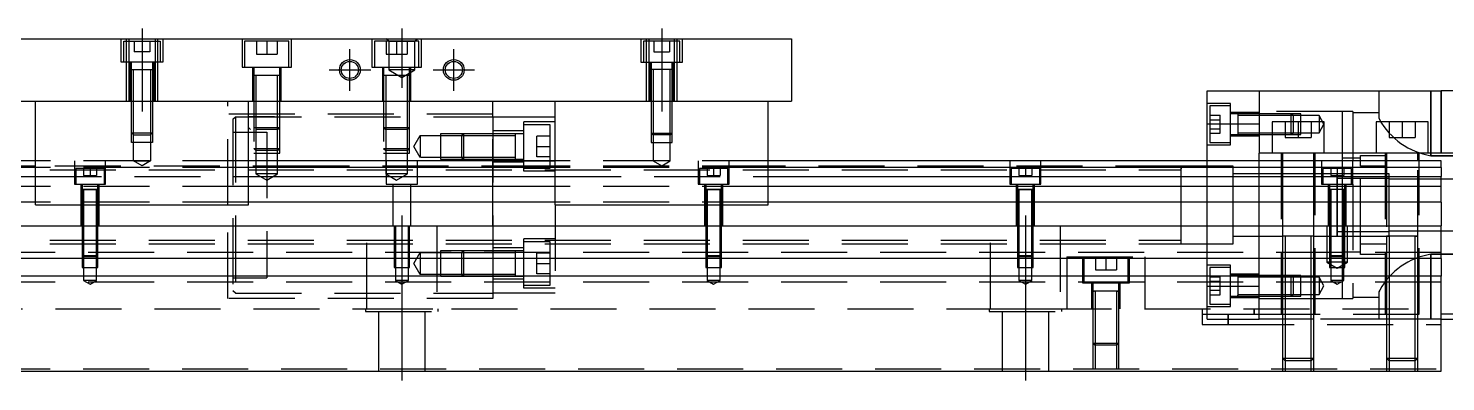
# Model space of a CAD drawing. Extents: x -10 to 608, y -257 to 77.
# Drawn here: x 128.1 to 400.9, y -202.1 to -134.1 of the extents above; entities that cross this region are included whole.
import ezdxf

# ---------------------------------------------------------------- set-up
doc = ezdxf.new("R2010")
doc.units = 0
doc.linetypes.add('CENTER', pattern=[50.8, 31.75, -6.35, 6.35, -6.35])
doc.linetypes.add('DASHED', pattern=[19.05, 12.7, -6.35])
doc.layers.get('0').update_dxf_attribs({"linetype": 'CONTINUOUS'})
doc.layers.add('CENTER', color=1, linetype='CENTER')

msp = doc.modelspace()

# ---------------------------------------------------------------- linework, layer by layer
at = {"color": 7, "linetype": 'CONTINUOUS'}
for p, q in [((125, -136.12), (275, -136.12)), ((275, -136.12), (275, -148.12)), ((355, -152.467524), (355, -146.12)), ((355, -146.12), (365, -146.12)), ((365, -146.12), (365, -158.12)), ((365, -146.12), (400, -146.12)), ((400, -158.12), (400, -146.12)), ((410, -146.12), (400, -146.12)), ((125, -148.12), (275, -148.12)), ((129.5, -168.12), (129.5, -148.12)), ((170.5, -168.12), (170.5, -148.12)), ((217.5, -151.12), (217.5, -148.12)), ((229.5, -168.12), (229.5, -148.12)), ((270.5, -168.12), (270.5, -148.12)), ((217.5, -151.12), (229.5, -151.12)), ((355, -152.467524), (365, -152.467524)), ((355, -159.62), (355, -152.467524)), ((377.5, -152.12), (367.5, -152.12)), ((367.5, -152.12), (367.5, -158.12)), ((377.5, -158.12), (377.5, -152.12)), ((397.5, -152.12), (387.5, -152.12)), ((387.5, -152.12), (387.5, -158.12)), ((397.5, -158.12), (397.5, -152.12)), ((365, -159.62), (365, -158.12)), ((410, -158.12), (365, -158.12)), ((129.5, -159.62), (0, -159.62)), ((129.5, -160.872272), (0, -160.872272)), ((229.5, -159.62), (170.5, -159.62)), ((229.5, -160.872272), (170.5, -160.872272)), ((400, -159.62), (270.5, -159.62)), ((400, -160.872272), (270.5, -160.872272)), ((350, -168.12), (350, -160.619994)), ((350, -175.620006), (350, -160.619994)), ((400, -160.872272), (400, -159.62)), ((400, -160.872272), (400, -162.64668)), ((0, -162.64668), (129.5, -162.64668)), ((170.5, -162.64668), (229.5, -162.64668)), ((270.5, -162.64668), (400, -162.64668)), ((350, -172.12), (350, -161.37)), ((380, -168.12), (380, -162.119994)), ((380, -174.120006), (380, -162.119994)), ((380, -162.995), (380, -164.12)), ((381, -162.995), (380, -162.995)), ((382.75, -162.995), (381, -162.995)), ((384.5, -162.995), (382.75, -162.995)), ((389.5, -162.995), (384.5, -162.995)), ((390, -162.995), (389.5, -162.995)), ((400, -164.543076), (400, -162.64668)), ((129.5, -164.543076), (0, -164.543076)), ((229.5, -164.543076), (170.5, -164.543076)), ((400, -164.543076), (270.5, -164.543076)), ((380, -165.12), (378.499994, -165.12)), ((381.500006, -165.12), (378.499994, -165.12)), ((378.75, -165.12), (378.75, -172.12)), ((380, -164.12), (380, -165.119788)), ((380, -165.119788), (380, -173.245)), ((381.500006, -165.12), (380, -165.12)), ((381.25, -172.12), (381.25, -165.12)), ((400, -167.597372), (400, -164.543076)), ((129.5, -167.597372), (0, -167.597372)), ((129.5, -168.12), (170.5, -168.12)), ((229.5, -167.597372), (170.5, -167.597372)), ((229.5, -168.12), (270.5, -168.12)), ((400, -167.597372), (270.5, -167.597372)), ((400, -167.597372), (400, -172.12)), ((0, -172.12), (400, -172.12)), ((350, -174.87), (350, -172.12)), ((378.75, -172.12), (378.75, -178.12)), ((380, -174.120006), (380, -173.245)), ((380, -173.245), (390, -173.245)), ((381.25, -178.12), (381.25, -172.12)), ((400, -178.42), (400, -172.12)), ((350, -175.620006), (350, -174.87)), ((400, -178.42), (0, -178.42)), ((400, -178.42), (400, -181.82)), ((400, -181.82), (0, -181.82)), ((400, -200.12), (400, -181.82)), ((338.000006, -184.72), (332.999994, -184.72)), ((338.000006, -184.72), (332.999994, -184.72)), ((410, -189.12), (400, -189.12)), ((400, -190.12), (410, -190.12)), ((0, -200.12), (400, -200.12))]:
    msp.add_line(p, q, dxfattribs=at)
at = {"color": 3, "linetype": 'DASHED'}
for p, q in [((146, -140.62), (146, -136.12)), ((147.000006, -136.62), (147.000006, -136.12)), ((147.5, -148.12), (147.5, -136.12)), ((152.5, -136.12), (152.5, -148.12)), ((152.999994, -136.12), (152.999994, -136.62)), ((154, -136.12), (154, -140.62)), ((169.25, -136.12), (169.25, -141.62)), ((178.75, -141.62), (178.75, -136.12)), ((194.25, -136.12), (194.25, -141.62)), ((197.5, -136.62), (197, -136.12)), ((202.5, -136.62), (203, -136.12)), ((203.75, -141.62), (203.75, -136.12)), ((246, -136.12), (246, -140.62)), ((247.000006, -136.12), (247.000006, -136.62)), ((247.5, -136.12), (247.5, -148.12)), ((252.5, -148.12), (252.5, -136.12)), ((252.999994, -136.62), (252.999994, -136.12)), ((254, -140.62), (254, -136.12)), ((146.5, -136.62), (153.5, -136.62)), ((146.5, -140.62), (146.5, -136.62)), ((147.000006, -140.62), (147.000006, -136.62)), ((148.5, -136.62), (148.5, -138.62)), ((150, -138.62), (148.5, -138.62)), ((150, -136.62), (150, -138.62)), ((151.5, -138.62), (150, -138.62)), ((151.5, -136.62), (151.5, -138.62)), ((152.999994, -136.62), (152.999994, -140.62)), ((153.5, -136.62), (153.5, -140.62)), ((178.25, -136.62), (169.75, -136.62)), ((169.75, -136.62), (169.75, -141.62)), ((172, -136.62), (172, -139.12)), ((174, -136.62), (174, -139.12)), ((176, -136.62), (176, -139.12)), ((178.25, -141.62), (178.25, -136.62)), ((203.25, -136.62), (194.75, -136.62)), ((194.75, -136.62), (194.75, -141.62)), ((197, -136.62), (197, -139.12)), ((197.5, -136.62), (197.5, -142.12)), ((197.5, -136.62), (202.5, -136.62)), ((199, -136.62), (199, -139.12)), ((201, -136.62), (201, -139.12)), ((202.5, -142.12), (202.5, -136.62)), ((203.25, -141.62), (203.25, -136.62)), ((253.5, -136.62), (246.5, -136.62)), ((246.5, -136.62), (246.5, -140.62)), ((247.000006, -136.62), (247.000006, -140.62)), ((248.5, -136.62), (248.5, -138.62)), ((248.5, -138.62), (250, -138.62)), ((250, -136.62), (250, -138.62)), ((250, -138.62), (251.5, -138.62)), ((251.5, -136.62), (251.5, -138.62)), ((252.999994, -140.62), (252.999994, -136.62)), ((253.5, -140.62), (253.5, -136.62)), ((154, -140.62), (146, -140.62)), ((147.000006, -148.12), (147.000006, -140.62)), ((147.75, -148.12), (147.75, -140.62)), ((148, -142.02), (148, -140.62)), ((152, -140.62), (152, -142.02)), ((152.25, -140.62), (152.25, -148.12)), ((152.999994, -140.62), (152.999994, -148.12)), ((169.25, -141.62), (178.75, -141.62)), ((171.25, -141.62), (171.25, -148.12)), ((171.5, -141.62), (171.5, -143.22)), ((172, -139.12), (174, -139.12)), ((174, -139.12), (176, -139.12)), ((176.5, -143.22), (176.5, -141.62)), ((176.75, -148.12), (176.75, -141.62)), ((194.25, -141.62), (203.75, -141.62)), ((196.25, -141.62), (196.25, -148.12)), ((196.5, -141.62), (196.5, -143.22)), ((197, -139.12), (199, -139.12)), ((199, -139.12), (201, -139.12)), ((201.5, -143.22), (201.5, -141.62)), ((201.75, -148.12), (201.75, -141.62)), ((246, -140.62), (254, -140.62)), ((247.000006, -140.62), (247.000006, -148.12)), ((247.75, -140.62), (247.75, -148.12)), ((248, -140.62), (248, -142.02)), ((252, -142.02), (252, -140.62)), ((252.25, -148.12), (252.25, -140.62)), ((252.999994, -148.12), (252.999994, -140.62)), ((147.999994, -142.02), (152.000006, -142.02)), ((147.999994, -142.02), (152.000006, -142.02)), ((147.999994, -142.02), (152.000006, -142.02)), ((148, -142.02), (148, -142.015)), ((148, -142.02), (148.216668, -142.02)), ((148, -142.025), (148, -142.02)), ((148, -148.12), (148, -142.02)), ((148.216668, -142.02), (151.783292, -142.02)), ((148.35, -148.12), (148.35, -142.02)), ((151.65, -142.02), (151.65, -148.12)), ((151.783292, -142.02), (152, -142.02)), ((152, -142.015), (152, -142.02)), ((152, -142.02), (152, -142.025)), ((152, -142.02), (152, -148.12)), ((176.500006, -143.22), (171.499994, -143.22)), ((171.5, -143.215), (171.5, -143.22)), ((171.757468, -143.22), (171.5, -143.22)), ((171.5, -143.22), (171.5, -143.225)), ((171.5, -143.22), (171.500006, -158.12)), ((176.242552, -143.22), (171.757468, -143.22)), ((171.9, -143.22), (171.9, -148.12)), ((176.1, -148.12), (176.1, -143.22)), ((176.5, -143.22), (176.242552, -143.22)), ((176.5, -143.22), (176.5, -143.215)), ((176.5, -143.225), (176.5, -143.22)), ((176.5, -148.12), (176.5, -143.22)), ((201.500006, -143.22), (196.499994, -143.22)), ((196.5, -143.215), (196.5, -143.22)), ((196.757468, -143.22), (196.5, -143.22)), ((196.5, -143.22), (196.5, -143.225)), ((196.5, -143.22), (196.500006, -158.12)), ((201.242552, -143.22), (196.757468, -143.22)), ((196.9, -143.22), (196.9, -148.12)), ((202.5, -142.12), (197.5, -142.12)), ((197.5, -142.12), (200, -143.563376)), ((200, -143.563376), (202.5, -142.12)), ((200.5, -143.22), (200.5, -143.215)), ((200.5, -143.225), (200.5, -143.22)), ((201.1, -148.12), (201.1, -143.22)), ((201.5, -143.22), (201.242552, -143.22)), ((201.5, -148.12), (201.5, -143.22)), ((252.000006, -142.02), (247.999994, -142.02)), ((252.000006, -142.02), (247.999994, -142.02)), ((252.000006, -142.02), (247.999994, -142.02)), ((248, -142.015), (248, -142.02)), ((248.216708, -142.02), (248, -142.02)), ((248, -142.02), (248, -142.025)), ((248, -142.02), (248, -148.12)), ((251.783332, -142.02), (248.216708, -142.02)), ((248.35, -142.02), (248.35, -148.12)), ((251.65, -148.12), (251.65, -142.02)), ((252, -142.02), (251.783332, -142.02)), ((252, -142.02), (252, -142.015)), ((252, -142.025), (252, -142.02)), ((252, -148.12), (252, -142.02)), ((388, -146.12), (388, -151.088778)), ((398, -158.629874), (398, -146.12)), ((398, -146.12), (398, -158.12)), ((400, -146.12), (400, -158.12)), ((148, -154.27), (148, -148.12)), ((148.000006, -154.270006), (148.000006, -148.12)), ((148.35, -154.62), (148.35, -148.12)), ((151.65, -148.12), (151.65, -154.62)), ((151.999994, -148.12), (151.999994, -154.270006)), ((152, -148.12), (152, -154.27)), ((166.5, -168.12), (166.5, -148.12)), ((171.9, -148.12), (171.9, -153.62)), ((176.1, -153.62), (176.1, -148.12)), ((176.499994, -153.220006), (176.499994, -148.12)), ((176.5, -153.22), (176.5, -148.12)), ((196.9, -148.12), (196.9, -153.62)), ((201.1, -153.62), (201.1, -148.12)), ((201.499994, -153.220006), (201.499994, -148.12)), ((201.5, -153.22), (201.5, -148.12)), ((248, -148.12), (248, -154.27)), ((248.000006, -148.12), (248.000006, -154.270006)), ((248.35, -148.12), (248.35, -154.62)), ((251.65, -154.62), (251.65, -148.12)), ((251.999994, -154.270006), (251.999994, -148.12)), ((252, -154.27), (252, -148.12)), ((359.5, -148.56365), (355, -148.56365)), ((355.5, -149.06365), (355.5, -152.56365)), ((359.5, -149.06365), (355.5, -149.06365)), ((359.5, -156.56365), (359.5, -148.56365)), ((217.5, -150.62), (166.5, -150.62)), ((167.5, -151.62), (168, -151.12)), ((167.5, -151.62), (167.5, -184.62)), ((168, -151.12), (217.5, -151.12)), ((168, -151.12), (168, -185.12)), ((170.9, -151.12), (170.5, -151.12)), ((175.1, -151.12), (170.9, -151.12)), ((175.5, -151.12), (175.1, -151.12)), ((217.5, -168.12), (217.5, -151.12)), ((217.5, -151.12), (217.5, -185.12)), ((223.5, -161.620001), (223.5, -152.120001)), ((229.5, -152.120001), (223.5, -152.120001)), ((223.5, -152.62), (228.5, -152.62)), ((228.5, -152.62), (228.5, -161.12)), ((355.5, -150.8316), (357.5, -150.8316)), ((355.5, -151.697626), (357.5, -151.697626)), ((355.5, -152.56365), (355.5, -156.06365)), ((357.5, -151.697626), (357.5, -150.8316)), ((357.5, -153.429676), (357.5, -151.697626)), ((365, -150.31365), (359.5, -150.31365)), ((360.9, -150.56365), (359.5, -150.56365)), ((360.9, -150.56365), (360.895, -150.56365)), ((360.9, -150.563646), (360.9, -151.14866)), ((360.9, -150.563646), (360.9, -154.563656)), ((360.9, -150.56365), (360.9, -150.780318)), ((360.905, -150.56365), (360.9, -150.56365)), ((365, -150.56365), (360.9, -150.56365)), ((360.9, -150.780318), (360.9, -151.148664)), ((365, -150.91365), (360.9, -150.91365)), ((360.9, -151.14866), (360.9, -152.423604)), ((360.9, -151.148664), (360.9, -152.56365)), ((360.9, -152.423604), (360.9, -152.703698)), ((360.9, -152.56365), (360.9, -154.563656)), ((360.9, -152.56365), (360.9, -153.97871)), ((360.9, -152.703698), (360.9, -153.978714)), ((381, -150.12), (365, -150.12)), ((371.15, -150.56365), (365, -150.56365)), ((371.15, -150.563654), (365, -150.563656)), ((371.5, -150.91365), (365, -150.91365)), ((370, -152.12), (370, -155.12)), ((371.15, -152.12), (371.15, -150.56365)), ((371.5, -150.91365), (371.15, -150.56365)), ((373, -150.563656), (371.15, -150.563654)), ((371.15, -152.56365), (371.15, -152.12)), ((371.15, -154.56365), (371.15, -152.56365)), ((371.5, -150.91365), (371.5, -152.12)), ((373, -150.91365), (371.5, -150.91365)), ((371.5, -152.12), (371.5, -152.56365)), ((371.5, -152.56365), (371.5, -154.21365)), ((372.5, -152.12), (372.5, -155.12)), ((373, -152.12), (373, -150.563656)), ((376.5, -150.91365), (373, -150.91365)), ((373, -154.563646), (373, -152.12)), ((375, -152.12), (375, -155.12)), ((376.5, -150.91365), (376.5, -154.21365)), ((377.452628, -152.56365), (376.5, -150.91365)), ((376.5, -154.21365), (377.452628, -152.56365)), ((381, -158.12), (381, -150.12)), ((383, -150.12), (381, -150.12)), ((383, -150.12), (383, -159.62)), ((388, -150.37), (383, -150.37)), ((388, -151.088778), (388.034792, -151.3557)), ((388.034792, -151.3557), (388.13642, -151.661226)), ((390, -152.12), (390, -155.12)), ((392.5, -152.12), (392.5, -155.12)), ((395, -152.12), (395, -155.12)), ((152, -154.27), (148, -154.27)), ((148.35, -154.62), (148, -154.27)), ((148.000006, -156.12), (148.000006, -154.270006)), ((148.35, -154.62), (151.65, -154.62)), ((148.35, -156.12), (148.35, -154.62)), ((152, -154.27), (151.65, -154.62)), ((151.65, -154.62), (151.65, -156.12)), ((151.999994, -154.270006), (151.999994, -156.12)), ((167.5, -154.12), (174, -154.12)), ((170.5, -153.22), (170.9, -153.62)), ((171.5, -153.22), (176.5, -153.22)), ((176.1, -153.62), (171.9, -153.62)), ((171.9, -153.62), (171.9, -158.12)), ((174, -154.12), (174, -182.12)), ((176.1, -153.62), (176.5, -153.22)), ((176.1, -158.12), (176.1, -153.62)), ((176.499994, -158.12), (176.499994, -153.220006)), ((196.5, -153.22), (201.5, -153.22)), ((196.5, -153.22), (196.9, -153.62)), ((201.1, -153.62), (196.9, -153.62)), ((196.9, -153.62), (196.9, -158.12)), ((201.1, -153.62), (201.5, -153.22)), ((201.1, -158.12), (201.1, -153.62)), ((201.499994, -158.12), (201.499994, -153.220006)), ((202.287565, -156.87), (203.500001, -154.77)), ((203.500001, -154.77), (203.500001, -158.97)), ((203.500001, -154.77), (209.4, -154.77)), ((207.5, -159.369995), (207.5, -154.370004)), ((207.5, -154.370004), (212.4, -154.370004)), ((209.4, -154.77), (212, -154.77)), ((211.499979, -154.77), (211.899979, -154.37)), ((211.499979, -154.77), (211.499979, -158.97)), ((211.899979, -159.37), (211.899979, -154.37)), ((212, -154.77), (221.9, -154.770001)), ((212.4, -154.370004), (223.5, -154.370004)), ((223.5, -153.870001), (217.5, -153.870001)), ((221.9, -159.37), (221.9, -154.37)), ((226, -158.87), (226, -154.87)), ((228.5, -154.87), (226, -154.87)), ((248, -154.27), (252, -154.27)), ((248, -154.27), (248.35, -154.62)), ((248.000006, -154.270006), (248.000006, -156.12)), ((251.65, -154.62), (248.35, -154.62)), ((248.35, -154.62), (248.35, -156.12)), ((251.65, -154.62), (252, -154.27)), ((251.65, -156.12), (251.65, -154.62)), ((251.999994, -156.12), (251.999994, -154.270006)), ((355.5, -153.429676), (357.5, -153.429676)), ((355.5, -154.295702), (357.5, -154.295702)), ((357.5, -154.295702), (357.5, -153.429676)), ((359.5, -154.56365), (360.9, -154.56365)), ((359.5, -154.81365), (365, -154.81365)), ((360.895, -154.56365), (360.9, -154.56365)), ((360.9, -153.97871), (360.9, -154.346942)), ((360.9, -153.978714), (360.9, -154.563656)), ((360.9, -154.21365), (365, -154.21365)), ((360.9, -154.346942), (360.9, -154.56365)), ((360.9, -154.56365), (360.905, -154.56365)), ((360.9, -154.56365), (365, -154.56365)), ((365, -154.21365), (367.5, -154.21365)), ((365, -154.563646), (367.5, -154.563646)), ((365, -154.56365), (367.5, -154.56365)), ((367.5, -154.21365), (371.5, -154.21365)), ((367.5, -154.563646), (371.15, -154.563648)), ((367.5, -154.56365), (371.15, -154.56365)), ((370, -155.12), (372.5, -155.12)), ((371.15, -154.56365), (371.5, -154.21365)), ((371.15, -154.563648), (373, -154.563646)), ((371.5, -154.21365), (373, -154.21365)), ((372.5, -155.12), (375, -155.12)), ((373, -154.21365), (376.5, -154.21365)), ((390, -155.12), (392.5, -155.12)), ((392.5, -155.12), (395, -155.12)), ((151.999994, -156.12), (148.000006, -156.12)), ((148.35, -159.62), (148.35, -156.12)), ((151.65, -156.12), (151.65, -159.62)), ((171.5, -157.22), (176.5, -157.22)), ((171.5, -157.22), (171.9, -157.62)), ((171.500006, -158.12), (176.499994, -158.12)), ((176.1, -157.62), (171.9, -157.62)), ((171.9, -158.12), (171.9, -162.12)), ((176.1, -157.62), (176.5, -157.22)), ((176.1, -162.12), (176.1, -158.12)), ((196.5, -157.22), (201.5, -157.22)), ((196.5, -157.22), (196.9, -157.62)), ((196.500006, -158.12), (201.499994, -158.12)), ((201.1, -157.62), (196.9, -157.62)), ((196.9, -158.12), (196.9, -162.12)), ((201.1, -157.62), (201.5, -157.22)), ((201.1, -162.12), (201.1, -158.12)), ((203.500001, -158.97), (202.287565, -156.87)), ((226, -156.87), (228.5, -156.87)), ((248.000006, -156.12), (251.999994, -156.12)), ((248.35, -156.12), (248.35, -159.62)), ((251.65, -159.62), (251.65, -156.12)), ((355, -156.56365), (359.5, -156.56365)), ((355.5, -156.06365), (359.5, -156.06365)), ((369.25, -158.12), (369.25, -189.12)), ((369.5, -158.12), (369.5, -159.62)), ((375.5, -159.62), (375.5, -158.12)), ((375.75, -189.12), (375.75, -158.12)), ((381, -159.62), (381, -158.12)), ((389.25, -158.12), (389.25, -189.12)), ((389.5, -158.12), (389.5, -159.62)), ((395.5, -159.62), (395.5, -158.12)), ((395.75, -189.12), (395.75, -158.12)), ((398, -158.12), (398, -158.629874)), ((129.5, -160.62), (40.5, -160.62)), ((170.5, -159.62), (129.5, -159.62)), ((184, -160.62), (129.5, -160.62)), ((170.5, -160.872272), (129.5, -160.872272)), ((137, -159.62), (137, -164.12)), ((143, -164.12), (143, -159.62)), ((148.35, -159.62), (151.65, -159.62)), ((150, -160.572628), (148.35, -159.62)), ((151.65, -159.62), (150, -160.572628)), ((176.65, -159.62), (173.35, -159.62)), ((228, -160.62), (184, -160.62)), ((197, -159.62), (197, -164.12)), ((203, -164.12), (203, -159.62)), ((209.4, -158.97), (203.66115, -158.97)), ((212.4, -159.369994), (207.5, -159.369994)), ((212, -158.97), (209.4, -158.97)), ((211.899979, -159.37), (211.499979, -158.97)), ((221.9, -158.97), (212, -158.97)), ((223.5, -159.369994), (212.4, -159.369994)), ((223.5, -159.870001), (217.5, -159.870001)), ((223.35, -159.62), (229.5, -159.62)), ((228.5, -158.87), (226, -158.87)), ((270.5, -159.62), (226.65, -159.62)), ((270.5, -160.62), (228, -160.62)), ((270.5, -160.872272), (229.5, -160.872272)), ((251.65, -159.62), (248.35, -159.62)), ((248.35, -159.62), (250, -160.572628)), ((250, -160.572628), (251.65, -159.62)), ((257, -159.62), (257, -164.12)), ((263, -164.12), (263, -159.62)), ((350.005, -160.62), (270.5, -160.62)), ((317, -159.62), (317, -164.12)), ((323, -164.12), (323, -159.62)), ((355, -160.62), (349.995, -160.62)), ((350, -160.62), (350, -161.169038)), ((350, -161.168872), (350, -160.62)), ((355, -172.12), (355, -159.62)), ((360, -160.62), (355, -160.62)), ((360, -168.12), (360, -160.62)), ((365, -172.12), (365, -159.62)), ((369.5, -159.62), (369.5, -172.12)), ((375.5, -172.12), (375.5, -159.62)), ((377, -159.62), (377, -164.12)), ((384.5, -159.12), (381, -159.12)), ((381, -161.12), (381, -159.62)), ((383, -164.12), (383, -159.62)), ((384.5, -158.62), (389.5, -158.62)), ((384.5, -159.62), (384.5, -158.62)), ((384.5, -160.62), (384.5, -159.62)), ((389.5, -160.62), (384.5, -160.62)), ((384.5, -175.62), (384.5, -160.62)), ((389.5, -159.62), (389.5, -174.125)), ((395.5, -174.125), (395.5, -159.62)), ((398, -158.629874), (423, -158.629874)), ((423, -158.629874), (398, -158.629874)), ((37, -161.37), (350.005, -161.37)), ((129.5, -162.64668), (170.5, -162.64668)), ((142.75, -161.12), (137.25, -161.12)), ((137.25, -161.12), (137.25, -164.12)), ((138.75, -161.12), (138.75, -162.42)), ((138.75, -162.42), (140, -162.42)), ((140, -161.12), (140, -162.42)), ((140, -162.42), (141.25, -162.42)), ((141.25, -161.12), (141.25, -162.42)), ((142.75, -164.12), (142.75, -161.12)), ((176.1, -162.12), (171.9, -162.12)), ((171.9, -162.12), (174, -163.332436)), ((174, -163.332436), (176.1, -162.12)), ((201.1, -162.12), (196.9, -162.12)), ((196.9, -162.12), (199, -163.332436)), ((199, -163.332436), (201.1, -162.12)), ((228.5, -161.12), (223.5, -161.12)), ((229.5, -161.620001), (223.5, -161.620001)), ((229.5, -162.64668), (270.5, -162.64668)), ((262.75, -161.12), (257.25, -161.12)), ((257.25, -161.12), (257.25, -164.12)), ((258.75, -161.12), (258.75, -162.42)), ((258.75, -162.42), (260, -162.42)), ((260, -161.12), (260, -162.42)), ((260, -162.42), (261.25, -162.42)), ((261.25, -161.12), (261.25, -162.42)), ((262.75, -164.12), (262.75, -161.12)), ((322.75, -161.12), (317.25, -161.12)), ((317.25, -161.12), (317.25, -164.12)), ((318.75, -161.12), (318.75, -162.42)), ((318.75, -162.42), (320, -162.42)), ((320, -161.12), (320, -162.42)), ((320, -162.42), (321.25, -162.42)), ((321.25, -161.12), (321.25, -162.42)), ((322.75, -164.12), (322.75, -161.12)), ((350, -167.919934), (350, -161.168872)), ((365, -162.12), (360, -162.12)), ((369.5, -162.12), (365, -162.12)), ((375.5, -162.12), (369.5, -162.12)), ((377.25, -162.12), (375.5, -162.12)), ((382.75, -161.12), (377.25, -161.12)), ((377.25, -161.12), (377.25, -164.12)), ((380.005, -162.12), (377.25, -162.12)), ((378.75, -161.12), (378.75, -162.42)), ((378.75, -162.42), (380, -162.42)), ((381, -162.12), (379.995, -162.12)), ((380, -161.12), (380, -162.42)), ((380, -162.12), (380, -164.119258)), ((380, -162.794966), (380, -162.12)), ((380, -162.42), (381.25, -162.42)), ((381, -164.12), (381, -161.12)), ((382.75, -162.12), (381, -162.12)), ((381.25, -161.12), (381.25, -162.42)), ((382.75, -164.12), (382.75, -161.12)), ((384.5, -162.12), (382.75, -162.12)), ((389.5, -162.12), (384.5, -162.12)), ((390, -162.12), (389.5, -162.12)), ((390, -168.12), (390, -162.12)), ((395.5, -163.12), (390, -163.12)), ((400, -163.12), (395.5, -163.12)), ((405, -163.12), (400, -163.12)), ((170.5, -164.543076), (129.5, -164.543076)), ((137, -164.12), (143, -164.12)), ((138.25, -164.12), (138.25, -172.12)), ((141.500006, -165.12), (138.499994, -165.12)), ((139.998804, -165.12), (138.499994, -165.12)), ((141.500006, -165.12), (138.499994, -165.12)), ((138.5, -164.12), (138.5, -165.12)), ((138.5, -165.115), (138.5, -165.12)), ((138.5, -165.12), (138.62467, -165.12)), ((138.624678, -165.12), (138.5, -165.12)), ((138.5, -165.12), (138.5, -165.125)), ((138.5, -165.12), (138.5, -172.12)), ((138.62467, -165.12), (141.375392, -165.12)), ((139.998804, -165.12), (138.624678, -165.12)), ((138.75, -165.12), (138.75, -172.12)), ((141.500006, -165.12), (139.998804, -165.12)), ((141.37533, -165.12), (139.998804, -165.12)), ((141.25, -172.12), (141.25, -165.12)), ((141.5, -165.12), (141.37533, -165.12)), ((141.375392, -165.12), (141.5, -165.12)), ((141.5, -165.12), (141.5, -164.12)), ((141.5, -165.12), (141.5, -165.115)), ((141.5, -165.125), (141.5, -165.12)), ((141.5, -172.12), (141.5, -165.12)), ((141.75, -172.12), (141.75, -164.12)), ((197, -164.12), (203, -164.12)), ((198.25, -164.12), (198.25, -172.12)), ((201.75, -172.12), (201.75, -164.12)), ((270.5, -164.543076), (229.5, -164.543076)), ((257, -164.12), (263, -164.12)), ((258.25, -164.12), (258.25, -172.12)), ((261.500006, -165.12), (258.499994, -165.12)), ((259.998804, -165.12), (258.499994, -165.12)), ((258.5, -164.12), (258.5, -165.12)), ((258.5, -165.115), (258.5, -165.12)), ((258.5, -165.12), (258.62467, -165.12)), ((258.624678, -165.12), (258.5, -165.12)), ((258.5, -165.12), (258.5, -172.12)), ((258.5, -165.12), (258.5, -165.125)), ((258.62467, -165.12), (261.375392, -165.12)), ((259.998804, -165.12), (258.624678, -165.12)), ((258.75, -165.12), (258.75, -172.12)), ((261.500006, -165.12), (259.998804, -165.12)), ((261.37533, -165.12), (259.998804, -165.12)), ((261.25, -172.12), (261.25, -165.12)), ((261.5, -165.12), (261.37533, -165.12)), ((261.375392, -165.12), (261.5, -165.12)), ((261.5, -165.12), (261.5, -164.12)), ((261.5, -165.12), (261.5, -165.115)), ((261.5, -172.12), (261.5, -165.12)), ((261.5, -165.125), (261.5, -165.12)), ((261.75, -172.12), (261.75, -164.12)), ((317, -164.12), (323, -164.12)), ((318.25, -164.12), (318.25, -172.12)), ((321.500006, -165.12), (318.499994, -165.12)), ((319.998804, -165.12), (318.499994, -165.12)), ((318.5, -164.12), (318.5, -165.12)), ((318.5, -165.115), (318.5, -165.12)), ((318.5, -165.12), (318.62467, -165.12)), ((318.624678, -165.12), (318.5, -165.12)), ((318.5, -165.12), (318.5, -172.12)), ((318.5, -165.12), (318.5, -165.125)), ((318.62467, -165.12), (321.375392, -165.12)), ((319.998804, -165.12), (318.624678, -165.12)), ((318.75, -165.12), (318.75, -172.12)), ((321.500006, -165.12), (319.998804, -165.12)), ((321.37533, -165.12), (319.998804, -165.12)), ((321.25, -172.12), (321.25, -165.12)), ((321.5, -165.12), (321.37533, -165.12)), ((321.375392, -165.12), (321.5, -165.12)), ((321.5, -165.12), (321.5, -164.12)), ((321.5, -165.12), (321.5, -165.115)), ((321.5, -172.12), (321.5, -165.12)), ((321.5, -165.125), (321.5, -165.12)), ((321.75, -172.12), (321.75, -164.12)), ((377, -164.12), (383, -164.12)), ((378.25, -164.12), (378.25, -172.12)), ((378.5, -164.12), (378.5, -165.12)), ((378.5, -165.115), (378.5, -165.12)), ((378.624678, -165.12), (378.5, -165.12)), ((378.5, -165.12), (378.5, -165.125)), ((378.5, -165.12), (378.5, -172.12)), ((379.998804, -165.12), (378.624678, -165.12)), ((381.37533, -165.12), (379.998804, -165.12)), ((380, -164.119258), (380, -165.119914)), ((380, -165.119914), (380, -167.919974)), ((381, -165.119304), (381, -164.12)), ((381, -168.12), (381, -165.119304)), ((381.5, -165.12), (381.37533, -165.12)), ((381.5, -165.12), (381.5, -164.12)), ((381.5, -165.12), (381.5, -165.115)), ((381.5, -165.125), (381.5, -165.12)), ((381.5, -172.12), (381.5, -165.12)), ((381.75, -172.12), (381.75, -164.12)), ((383, -164.12), (383, -186.12)), ((170.5, -167.597372), (129.5, -167.597372)), ((166.5, -186.12), (166.5, -168.12)), ((217.5, -172.12), (217.5, -168.12)), ((270.5, -167.597372), (229.5, -167.597372)), ((229.5, -168.12), (229.5, -185.12)), ((350, -172.12023), (350, -167.919934)), ((360, -172.12), (360, -168.12)), ((380, -167.919974), (380, -174.119164)), ((381, -180.12), (381, -168.12)), ((390, -174.12), (390, -168.12)), ((138.5, -172.12), (138.5, -177.87)), ((138.500006, -172.12), (138.500002, -177.87)), ((138.75, -172.12), (138.75, -178.12)), ((141.25, -178.12), (141.25, -172.12)), ((141.499998, -177.87), (141.499994, -172.12)), ((141.5, -177.87), (141.5, -172.12)), ((193.291796, -188.12), (193.291796, -172.12)), ((198.500006, -172.12), (198.500006, -178.42)), ((198.75, -172.12), (198.75, -180.12)), ((201.25, -180.12), (201.25, -172.12)), ((201.499994, -178.42), (201.499994, -172.12)), ((206.708204, -172.12), (206.708204, -188.12)), ((258.5, -172.12), (258.5, -177.87)), ((258.500006, -172.12), (258.500002, -177.87)), ((258.75, -172.12), (258.75, -178.12)), ((261.25, -178.12), (261.25, -172.12)), ((261.499998, -177.87), (261.499994, -172.12)), ((261.5, -177.87), (261.5, -172.12)), ((313.291796, -188.12), (313.291796, -172.12)), ((318.5, -172.12), (318.5, -177.87)), ((318.500006, -172.12), (318.500002, -177.87)), ((318.75, -172.12), (318.75, -178.12)), ((321.25, -178.12), (321.25, -172.12)), ((321.499998, -177.87), (321.499994, -172.12)), ((321.5, -177.87), (321.5, -172.12)), ((326.708204, -172.12), (326.708204, -188.12)), ((350, -175.070962), (350, -172.12023)), ((355, -178.42), (355, -172.12)), ((360, -175.62), (360, -172.12)), ((360, -174.12), (365, -174.12)), ((365, -178.42), (365, -172.12)), ((365, -174.12), (369.39999, -174.12)), ((369.39999, -174.12), (369.5, -174.12)), ((375.500006, -174.12), (369.499994, -174.12)), ((375.500006, -174.12), (369.499994, -174.12)), ((369.5, -172.12), (369.5, -174.12)), ((369.5, -174.115), (369.5, -174.12)), ((369.849602, -174.12), (369.5, -174.12)), ((369.5, -174.12), (369.5, -178.42)), ((369.5, -174.12), (369.5, -174.125)), ((375.15035, -174.12), (369.849602, -174.12)), ((370, -174.12), (370, -178.42)), ((375, -178.42), (375, -174.12)), ((375.5, -174.12), (375.15035, -174.12)), ((375.5, -174.12), (375.5, -172.12)), ((375.5, -174.12), (375.5, -174.115)), ((375.5, -178.42), (375.5, -174.12)), ((375.5, -174.125), (375.5, -174.12)), ((375.5, -174.12), (375.60001, -174.12)), ((375.60001, -174.12), (380.005, -174.12)), ((378, -172.12), (378, -179.12)), ((378.5, -172.12), (378.5, -177.87)), ((378.500006, -172.12), (378.500006, -177.870006)), ((379.995, -174.12), (389.39999, -174.12)), ((380, -174.119164), (380, -174.12)), ((380.005, -174.12), (389.5, -174.12)), ((381.499994, -177.870006), (381.499994, -172.12)), ((381.5, -177.87), (381.5, -172.12)), ((382, -179.12), (382, -172.12)), ((389.39999, -174.12), (389.5, -174.12)), ((395.500006, -174.12), (389.499994, -174.12)), ((389.5, -174.115), (389.5, -181.82)), ((389.5, -174.12), (389.84965, -174.12)), ((389.849602, -174.12), (389.5, -174.12)), ((395.15035, -174.12), (389.849602, -174.12)), ((390, -173.12), (405, -173.12)), ((390, -174.12), (390, -181.82)), ((395, -181.82), (395, -174.12)), ((395.150204, -174.12), (395.5, -174.12)), ((395.5, -174.12), (395.15035, -174.12)), ((395.5, -181.82), (395.5, -174.115)), ((400, -177.27), (0, -177.27)), ((37, -174.87), (350.005, -174.87)), ((37, -175.62), (350.005, -175.62)), ((202.287565, -179.37), (203.500001, -177.27)), ((203.500001, -177.27), (203.500001, -181.47)), ((203.500001, -177.27), (209.4, -177.27)), ((207.5, -181.869995), (207.5, -176.870004)), ((207.5, -176.870004), (212.4, -176.870004)), ((209.4, -177.27), (212, -177.27)), ((211.499979, -177.27), (211.899979, -176.87)), ((211.499979, -177.27), (211.499979, -181.47)), ((211.899979, -181.87), (211.899979, -176.87)), ((212, -177.27), (221.9, -177.270001)), ((212.4, -176.870004), (223.5, -176.870004)), ((223.5, -176.370001), (217.5, -176.370001)), ((221.9, -181.87), (221.9, -176.87)), ((223.5, -184.120001), (223.5, -174.620001)), ((229.5, -174.620001), (223.5, -174.620001)), ((223.5, -175.12), (228.5, -175.12)), ((228.5, -175.12), (228.5, -183.62)), ((349.995, -175.62), (350, -175.62)), ((350, -175.619332), (350, -175.070962)), ((350, -175.62), (350, -175.619332)), ((350, -175.62), (355, -175.62)), ((350, -175.62), (350.005, -175.62)), ((355, -175.62), (360, -175.62)), ((381, -177.12), (384.5, -177.12)), ((384.5, -175.62), (389.5, -175.62)), ((384.5, -177.62), (384.5, -175.62)), ((138.5, -177.87), (141.5, -177.87)), ((138.5, -177.87), (138.75, -178.12)), ((138.500002, -177.87), (138.500006, -178.42)), ((138.500006, -178.42), (138.500006, -180.12)), ((141.25, -178.12), (138.75, -178.12)), ((138.75, -178.12), (138.75, -180.12)), ((141.25, -178.12), (141.5, -177.87)), ((141.25, -180.12), (141.25, -178.12)), ((141.499994, -178.42), (141.499998, -177.87)), ((141.499994, -180.12), (141.499994, -178.42)), ((198.500006, -178.42), (198.500006, -180.12)), ((201.499994, -180.12), (201.499994, -178.42)), ((203.500001, -181.47), (202.287565, -179.37)), ((226, -181.37), (226, -177.37)), ((228.5, -177.37), (226, -177.37)), ((226, -179.37), (228.5, -179.37)), ((258.5, -177.87), (261.5, -177.87)), ((258.5, -177.87), (258.75, -178.12)), ((258.500002, -177.87), (258.500006, -178.42)), ((258.500006, -178.42), (258.500006, -180.12)), ((261.25, -178.12), (258.75, -178.12)), ((258.75, -178.12), (258.75, -180.12)), ((261.25, -178.12), (261.5, -177.87)), ((261.25, -180.12), (261.25, -178.12)), ((261.499994, -178.42), (261.499998, -177.87)), ((261.499994, -180.12), (261.499994, -178.42)), ((318.5, -177.87), (321.5, -177.87)), ((318.5, -177.87), (318.75, -178.12)), ((318.500002, -177.87), (318.500006, -178.42)), ((318.500006, -178.42), (318.500006, -180.12)), ((321.25, -178.12), (318.75, -178.12)), ((318.75, -178.12), (318.75, -180.12)), ((321.25, -178.12), (321.5, -177.87)), ((321.25, -180.12), (321.25, -178.12)), ((321.499994, -178.42), (321.499998, -177.87)), ((321.499994, -180.12), (321.499994, -178.42)), ((328, -178.12), (328, -178.42)), ((328, -178.12), (343, -178.12)), ((328, -178.42), (328, -181.82)), ((331, -178.12), (331, -183.12)), ((331.25, -178.12), (331.25, -178.42)), ((331.25, -178.42), (331.25, -181.82)), ((333.5, -178.12), (333.5, -180.62)), ((335.5, -178.12), (335.5, -180.62)), ((337.5, -178.12), (337.5, -180.62)), ((339.75, -178.42), (339.75, -178.12)), ((339.75, -181.82), (339.75, -178.42)), ((340, -183.12), (340, -178.12)), ((343, -178.12), (343, -178.42)), ((343, -178.42), (343, -181.82)), ((355, -181.82), (355, -178.42)), ((359.5, -179.67635), (355, -179.67635)), ((359.5, -187.67635), (359.5, -179.67635)), ((365, -181.82), (365, -178.42)), ((369.5, -178.42), (369.5, -181.82)), ((370, -178.42), (370, -181.82)), ((375, -181.82), (375, -178.42)), ((375.5, -181.82), (375.5, -178.42)), ((382, -179.12), (378, -179.12)), ((378, -179.12), (380, -180.2747)), ((378.5, -177.87), (381.5, -177.87)), ((378.5, -177.87), (378.75, -178.12)), ((378.500006, -177.870006), (378.500006, -178.42)), ((378.500006, -178.42), (378.500006, -180.12)), ((381.25, -178.12), (378.75, -178.12)), ((378.75, -178.12), (378.75, -180.12)), ((380, -180.2747), (382, -179.12)), ((381.25, -178.12), (381.5, -177.87)), ((381.25, -180.12), (381.25, -178.12)), ((381.499994, -178.42), (381.499994, -177.870006)), ((381.499994, -180.12), (381.499994, -178.42)), ((389.5, -177.62), (384.5, -177.62)), ((423, -177.610126), (398, -177.610126)), ((398, -177.610126), (423, -177.610126)), ((398, -190.12), (398, -177.610126)), ((398, -177.610126), (398, -181.82)), ((138.500006, -180.12), (141.499994, -180.12)), ((138.75, -180.12), (138.75, -182.62)), ((141.25, -182.62), (138.75, -182.62)), ((138.75, -182.62), (140, -183.341688)), ((140, -183.341688), (141.25, -182.62)), ((141.25, -182.62), (141.25, -180.12)), ((167.5, -182.12), (174, -182.12)), ((198.500006, -180.12), (201.499994, -180.12)), ((198.75, -180.12), (198.75, -182.62)), ((201.25, -182.62), (198.75, -182.62)), ((198.75, -182.62), (200, -183.341688)), ((200, -183.341688), (201.25, -182.62)), ((201.25, -182.62), (201.25, -180.12)), ((209.4, -181.47), (203.500001, -181.47)), ((212.4, -181.869994), (207.5, -181.869994)), ((212, -181.47), (209.4, -181.47)), ((211.899979, -181.87), (211.499979, -181.47)), ((221.9, -181.47), (212, -181.47)), ((223.5, -181.869994), (212.4, -181.869994)), ((217.5, -181.82), (217.5, -186.12)), ((223.5, -182.370001), (217.5, -182.370001)), ((228.5, -181.37), (226, -181.37)), ((258.500006, -180.12), (261.499994, -180.12)), ((258.75, -180.12), (258.75, -182.62)), ((261.25, -182.62), (258.75, -182.62)), ((258.75, -182.62), (260, -183.341688)), ((260, -183.341688), (261.25, -182.62)), ((261.25, -182.62), (261.25, -180.12)), ((318.500006, -180.12), (321.499994, -180.12)), ((318.75, -180.12), (318.75, -182.62)), ((321.25, -182.62), (318.75, -182.62)), ((318.75, -182.62), (320, -183.341688)), ((320, -183.341688), (321.25, -182.62)), ((321.25, -182.62), (321.25, -180.12)), ((328, -181.82), (328, -188.12)), ((331.25, -181.82), (331.25, -183.12)), ((333.5, -180.62), (335.5, -180.62)), ((335.5, -180.62), (337.5, -180.62)), ((339.75, -183.12), (339.75, -181.82)), ((343, -181.82), (343, -188.12)), ((355, -183.772476), (355, -181.82)), ((355.5, -180.17635), (355.5, -181.82)), ((359.5, -180.17635), (355.5, -180.17635)), ((355.5, -181.82), (355.5, -183.67635)), ((355.5, -181.944298), (357.5, -181.944298)), ((357.5, -182.810324), (357.5, -181.944298)), ((365, -181.42635), (359.5, -181.42635)), ((360.9, -181.67635), (359.5, -181.67635)), ((360.9, -181.67635), (360.895, -181.67635)), ((360.9, -181.676344), (360.9, -185.676354)), ((360.9, -181.676344), (360.9, -181.82)), ((360.9, -181.67635), (360.9, -181.819586)), ((360.905, -181.67635), (360.9, -181.67635)), ((365, -181.67635), (360.9, -181.67635)), ((360.9, -181.819586), (360.9, -181.893016)), ((360.9, -181.82), (360.9, -182.02635)), ((360.9, -181.893016), (360.9, -183.67635)), ((360.9, -182.02635), (360.9, -183.543304)), ((365, -182.02635), (360.9, -182.02635)), ((369.5, -181.67635), (365, -181.67635)), ((369.5, -181.676354), (365, -181.676354)), ((365, -189.12), (365, -181.82)), ((369.5, -182.02635), (365, -182.02635)), ((370, -181.67635), (369.5, -181.67635)), ((370, -181.676354), (369.5, -181.676354)), ((369.5, -181.82), (369.5, -189.12)), ((370, -182.02635), (369.5, -182.02635)), ((371.15, -181.67635), (370, -181.67635)), ((371.15, -181.676352), (370, -181.676354)), ((370, -181.82), (370, -189.12)), ((371.5, -182.02635), (370, -182.02635)), ((371.15, -181.82), (371.15, -181.67635)), ((371.29365, -181.82), (371.15, -181.67635)), ((373, -181.676354), (371.15, -181.676352)), ((371.15, -183.67635), (371.15, -181.82)), ((371.5, -182.02635), (371.29365, -181.82)), ((371.5, -182.02635), (371.5, -183.67635)), ((373, -182.02635), (371.5, -182.02635)), ((373, -181.82), (373, -181.676354)), ((373, -185.676344), (373, -181.82)), ((376.5, -182.02635), (373, -182.02635)), ((375, -189.12), (375, -181.82)), ((375.5, -189.12), (375.5, -181.82)), ((376.5, -182.02635), (376.5, -185.32635)), ((377.452628, -183.67635), (376.5, -182.02635)), ((378.500006, -180.12), (381.499994, -180.12)), ((378.75, -180.12), (378.75, -182.62)), ((381.25, -182.62), (378.75, -182.62)), ((378.75, -182.62), (380, -183.341688)), ((380, -183.341688), (381.25, -182.62)), ((381, -181.82), (381, -180.12)), ((381, -186.12), (381, -181.82)), ((381.25, -182.62), (381.25, -180.12)), ((389.5, -181.82), (389.5, -189.12)), ((390, -181.82), (390, -189.12)), ((395, -189.12), (395, -181.82)), ((395.5, -189.12), (395.5, -181.82)), ((398, -181.82), (398, -189.12)), ((400, -182.97), (0, -182.97)), ((168, -185.12), (167.5, -184.62)), ((168, -185.12), (217.5, -185.12)), ((229.5, -185.12), (217.5, -185.12)), ((228.5, -183.62), (223.5, -183.62)), ((229.5, -184.120001), (223.5, -184.120001)), ((331, -183.12), (340, -183.12)), ((332.75, -183.12), (332.75, -188.12)), ((333, -183.12), (333, -184.72)), ((333, -184.715), (333, -184.72)), ((333, -184.72), (333.257448, -184.72)), ((333.257468, -184.72), (333, -184.72)), ((333, -184.72), (333, -188.12)), ((333, -184.72), (333, -184.725)), ((337.742552, -184.72), (333.257468, -184.72)), ((333.4, -184.72), (333.4, -188.12)), ((337.6, -188.12), (337.6, -184.72)), ((338, -184.72), (337.742552, -184.72)), ((337.742602, -184.72), (338, -184.72)), ((338, -184.72), (338, -183.12)), ((338, -184.72), (338, -184.715)), ((338, -188.12), (338, -184.72)), ((338, -184.725), (338, -184.72)), ((338.25, -188.12), (338.25, -183.12)), ((355, -188.12), (355, -183.772476)), ((355, -183.772476), (365, -183.772476)), ((355.5, -182.810324), (357.5, -182.810324)), ((355.5, -183.67635), (355.5, -187.17635)), ((355.5, -184.542374), (357.5, -184.542374)), ((355.5, -185.4084), (357.5, -185.4084)), ((357.5, -184.542374), (357.5, -182.810324)), ((357.5, -185.4084), (357.5, -184.542374)), ((360.9, -183.543304), (360.9, -183.809394)), ((360.9, -183.67635), (360.9, -185.676354)), ((360.9, -183.67635), (360.9, -185.45964)), ((360.9, -183.809394), (360.9, -185.32635)), ((360.9, -185.32635), (360.9, -185.676354)), ((360.9, -185.32635), (365, -185.32635)), ((360.9, -185.45964), (360.9, -185.67635)), ((360.9, -185.45964), (360.9, -185.67635)), ((360.9, -185.67635), (360.9, -185.459682)), ((365, -185.32635), (369.5, -185.32635)), ((369.5, -185.32635), (370, -185.32635)), ((370, -185.32635), (371.5, -185.32635)), ((371.15, -185.67635), (371.15, -183.67635)), ((371.15, -185.67635), (371.5, -185.32635)), ((371.5, -183.67635), (371.5, -185.32635)), ((371.5, -185.32635), (373, -185.32635)), ((373, -185.32635), (376.5, -185.32635)), ((376.5, -185.32635), (377.452628, -183.67635)), ((388.045254, -184.84329), (388, -185.151222)), ((388, -185.151222), (388, -190.12)), ((388.176822, -184.485672), (388.045254, -184.84329)), ((0, -188.12), (400, -188.12)), ((217.5, -186.12), (166.5, -186.12)), ((193, -188.12), (193, -188.62)), ((193.291796, -188.12), (206.708204, -188.12)), ((207, -188.62), (207, -188.12)), ((313, -188.12), (313, -188.62)), ((313.291796, -188.12), (326.708204, -188.12)), ((327, -188.62), (327, -188.12)), ((333, -188.12), (333, -194.72)), ((333.000006, -188.12), (333.000006, -194.720006)), ((333.4, -188.12), (333.4, -195.12)), ((337.6, -195.12), (337.6, -188.12)), ((337.999994, -194.720006), (337.999994, -188.12)), ((338, -194.72), (338, -188.12)), ((354, -188.12), (354, -189.12)), ((355, -187.67635), (359.5, -187.67635)), ((355, -190.12), (355, -188.12)), ((355.5, -187.17635), (359.5, -187.17635)), ((359.5, -185.67635), (360.905, -185.67635)), ((359.5, -185.92635), (365, -185.92635)), ((360.895, -185.67635), (365, -185.67635)), ((364, -189.12), (364, -188.12)), ((364, -188.12), (364, -189.12)), ((365, -185.676344), (369.5, -185.676344)), ((365, -185.67635), (369.5, -185.67635)), ((365, -186.12), (369.5, -186.12)), ((369.5, -185.676344), (370, -185.676344)), ((369.5, -185.67635), (370, -185.67635)), ((369.5, -186.12), (370, -186.12)), ((370, -185.676344), (371.15, -185.676346)), ((370, -185.67635), (371.15, -185.67635)), ((370, -186.12), (375, -186.12)), ((371.15, -185.676346), (373, -185.676344)), ((375, -186.12), (375.5, -186.12)), ((375.5, -186.12), (381, -186.12)), ((381, -186.12), (383, -186.12)), ((383, -185.87), (388, -185.87)), ((193, -188.62), (207, -188.62)), ((195.5, -188.62), (195.5, -200.12)), ((204.5, -200.12), (204.5, -188.62)), ((313, -188.62), (327, -188.62)), ((315.5, -188.62), (315.5, -200.12)), ((324.5, -200.12), (324.5, -188.62)), ((354, -189.12), (364, -189.12)), ((354, -189.12), (354, -191.12)), ((355, -190.12), (365, -190.12)), ((359, -191.12), (359, -189.12)), ((359, -189.12), (359, -190.12)), ((359, -190.12), (359, -191.12)), ((364, -189.12), (400, -189.12)), ((365, -190.12), (365, -189.12)), ((369.5, -190.12), (365, -190.12)), ((369.5, -189.12), (369.5, -197.62)), ((370, -190.12), (369.5, -190.12)), ((369.500006, -189.12), (369.500006, -197.620006)), ((370, -189.12), (370, -198.12)), ((375, -190.12), (370, -190.12)), ((375, -198.12), (375, -189.12)), ((375.5, -190.12), (375, -190.12)), ((375.499994, -197.620006), (375.499994, -189.12)), ((375.5, -197.62), (375.5, -189.12)), ((389.5, -190.12), (375.5, -190.12)), ((389.5, -189.12), (389.5, -197.62)), ((390, -190.12), (389.5, -190.12)), ((389.500006, -189.12), (389.500006, -197.620006)), ((390, -189.12), (390, -198.12)), ((395, -190.12), (390, -190.12)), ((395, -198.12), (395, -189.12)), ((395.5, -190.12), (395, -190.12)), ((395.499994, -197.620006), (395.499994, -189.12)), ((395.5, -197.62), (395.5, -189.12)), ((400, -190.12), (395.5, -190.12)), ((398, -189.12), (398, -190.12)), ((354, -191.12), (359, -191.12)), ((359, -191.12), (400, -191.12)), ((333, -194.72), (338, -194.72)), ((333, -194.72), (333.4, -195.12)), ((333.000006, -194.720006), (333.000006, -199.62)), ((337.6, -195.12), (333.4, -195.12)), ((333.4, -195.12), (333.4, -199.62)), ((337.6, -195.12), (338, -194.72)), ((337.6, -199.62), (337.6, -195.12)), ((337.999994, -199.62), (337.999994, -194.720006)), ((369.5, -197.62), (375.5, -197.62)), ((369.5, -197.62), (370, -198.12)), ((369.500006, -197.620006), (369.500006, -200.12)), ((375, -198.12), (370, -198.12)), ((370, -198.12), (370, -200.12)), ((375, -198.12), (375.5, -197.62)), ((375, -200.12), (375, -198.12)), ((375.499994, -200.12), (375.499994, -197.620006)), ((389.5, -197.62), (395.5, -197.62)), ((389.5, -197.62), (390, -198.12)), ((389.500006, -197.620006), (389.500006, -200.12)), ((395, -198.12), (390, -198.12)), ((390, -198.12), (390, -200.12)), ((395, -198.12), (395.5, -197.62)), ((395, -200.12), (395, -198.12)), ((395.499994, -200.12), (395.499994, -197.620006)), ((62.499994, -199.62), (400, -199.62))]:
    msp.add_line(p, q, dxfattribs=at)
at = {"color": 3, "linetype": 'CONTINUOUS'}
for centre in [(190, -142.12), (210, -142.12)]:
    msp.add_circle(centre, 2, dxfattribs=at)
at = {"color": 7, "linetype": 'CONTINUOUS'}
for centre in [(190, -142.12), (210, -142.12)]:
    msp.add_circle(centre, 1.65, dxfattribs=at)
at = {"color": 3, "linetype": 'DASHED'}
for centre, radius, start, end in [((400.333832, -144.861627), 13.964648, 209.13802648, 260.37933944), ((400.205811, -191.216617), 13.784128, 99.20837209, 150.77035528)]:
    msp.add_arc(centre, radius, start, end, dxfattribs=at)
at = {"layer": 'CENTER', "color": 1, "linetype": 'CENTER'}
for p, q in [((150, -134.12), (150, -150.12)), ((200, -134.12), (200, -145.563376)), ((250, -134.12), (250, -150.12)), ((190, -146.12), (190, -138.12)), ((210, -146.12), (210, -138.12)), ((186, -142.12), (194, -142.12)), ((206, -142.12), (214, -142.12)), ((200, -170.12), (200, -202.12)), ((320, -170.12), (320, -202.12))]:
    msp.add_line(p, q, dxfattribs=at)

doc.saveas('drawing.dxf')
